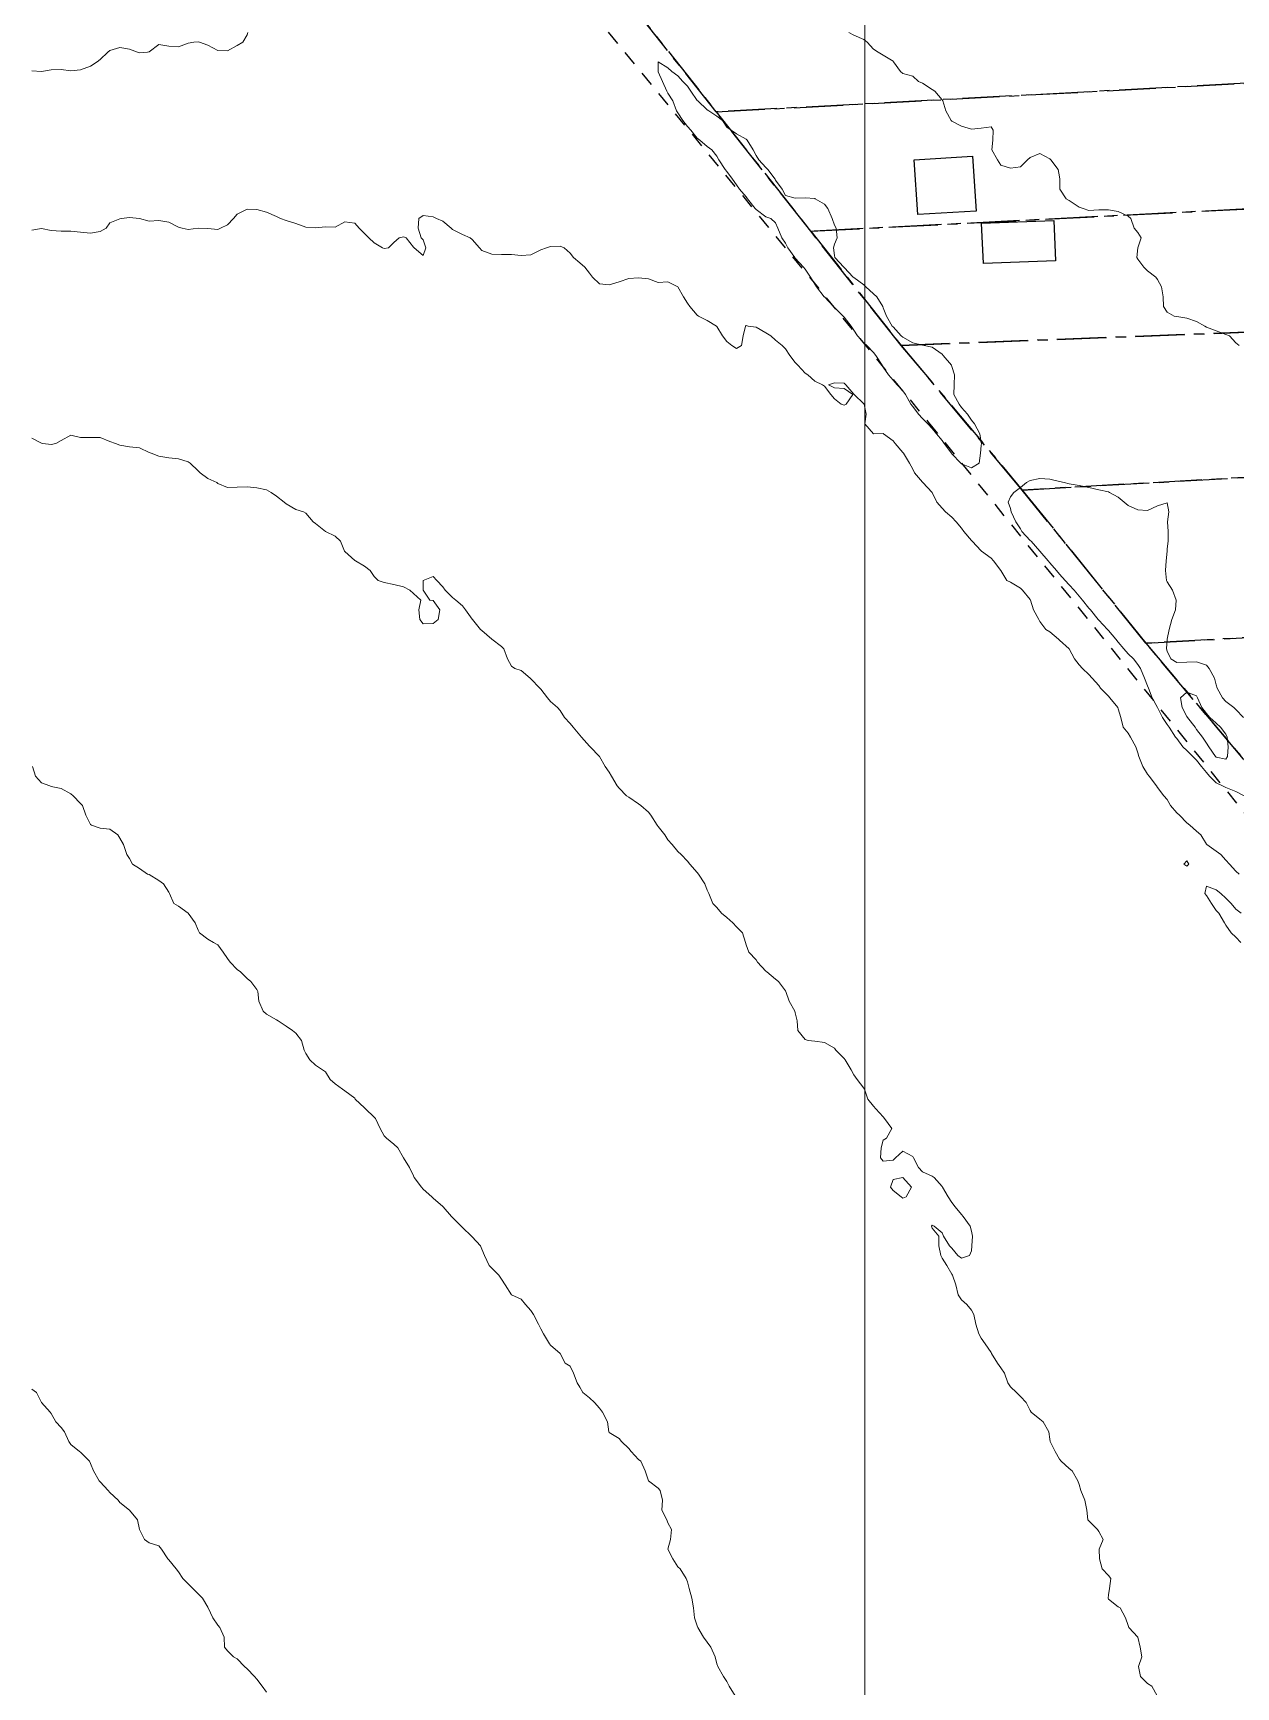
# Model space of a CAD drawing. Header units: centimetres. Extents: x 0 to 642158, y -847 to 649707.
# Drawn here: x 616524.3 to 616585.8, y 620797.7 to 620882.2 of the extents above; entities that cross this region are included whole.
import ezdxf

# ---------------------------------------------------------------- set-up
doc = ezdxf.new("R2010")
doc.units = ezdxf.units.CM
doc.header["$MEASUREMENT"] = 0
doc.linetypes.add('CENTERX2', pattern=[4, 2.5, -0.5, 0.5, -0.5])
doc.linetypes.add('JIS_02_0.7', pattern=[1.35, 0.75, -0.6])
for name, color, linetype, lineweight in [('MEV_grille', 254, 'Continuous', 9), ('WAL_parcellaire agricole', 7, 'JIS_02_0.7', 25), ('WAL_topographie 0.5', 253, 'Continuous', 20)]:
    doc.layers.add(name, color=color, linetype=linetype, lineweight=lineweight)
doc.layers.add('SPW_batiments', color=7, linetype='Continuous')
doc.layers.add('SPW_parcellaire cadastral', color=7, linetype='CENTERX2', lineweight=25, true_color=0xff0542)

# ---------------------------------------------------------------- blocks, each defined once
blk = doc.blocks.new('*U112')
at = {"layer": 'MEV_grille', "transparency": 33554687}
blk.add_lwpolyline([(0, 1825.476), (0, -1825.476)], dxfattribs=at)
blk = doc.blocks.new('*U113')
at = {"layer": 'MEV_grille', "color": 0, "linetype": 'ByBlock', "lineweight": -2, "transparency": 16777216}
blk.add_blockref('*U112', (1200, 0), dxfattribs=at)

msp = doc.modelspace()

# ---------------------------------------------------------------- linework, layer by layer
at = {"layer": 'SPW_batiments'}
for points in [[(616572.494, 620873.126), (616569.51, 620872.943), (616569.327, 620875.743), (616572.31, 620875.926), (616572.494, 620873.126)], [(616576.544, 620870.577), (616572.86, 620870.443), (616572.761, 620872.51), (616576.46, 620872.644), (616576.544, 620870.577)]]:
    msp.add_lwpolyline(points, dxfattribs=at)
at = {"layer": 'SPW_parcellaire cadastral'}
for points in [[(616519.586, 620926.023), (616526.18, 620918.693), (616531.14, 620912.204), (616536.8, 620905.074), (616542.757, 620897.856), (616548.14, 620891.592), (616554.29, 620884.411), (616559.209, 620878.191), (616564.044, 620872.091), (616568.661, 620866.259), (616574.847, 620858.87), (616581.163, 620851.043), (616586.147, 620845.111), (616591.413, 620838.84), (616597.939, 620831.165), (616603.753, 620824.058), (616608.28, 620818.35), (616613.251, 620812.065), (616619.002, 620804.831), (616628.934, 620794.239)], [(616606.102, 620887.645), (616606.138, 620887.313), (616606.593, 620880.759), (616598.261, 620880.304), (616559.209, 620878.191), (616554.29, 620884.411), (616579.995, 620885.899), (616606.102, 620887.645)], [(616559.209, 620878.191), (616598.261, 620880.304), (616606.593, 620880.759), (616607.034, 620874.417), (616598.679, 620873.863), (616564.044, 620872.091), (616559.209, 620878.191)], [(616607.479, 620867.999), (616599.098, 620867.422), (616568.661, 620866.259), (616564.044, 620872.091), (616598.679, 620873.863), (616607.034, 620874.417), (616607.479, 620867.999)], [(616607.479, 620867.999), (616607.89, 620862.074), (616607.983, 620860.734), (616574.847, 620858.87), (616568.661, 620866.259), (616599.098, 620867.422), (616607.479, 620867.999)], [(616581.163, 620851.043), (616574.847, 620858.87), (616607.983, 620860.734), (616628.207, 620861.871), (616628.324, 620859.968), (616628.723, 620853.501), (616620.534, 620853.231), (616581.163, 620851.043)], [(616581.163, 620851.043), (616620.534, 620853.231), (616628.723, 620853.501), (616629.101, 620847.367), (616620.922, 620846.882), (616586.147, 620845.111), (616581.163, 620851.043)]]:
    msp.add_lwpolyline(points, dxfattribs=at)
at = {"layer": 'WAL_parcellaire agricole'}
msp.add_lwpolyline([(616522.872, 620919.836), (616570.045, 620862.342), (616614.184, 620807.747), (616630.186, 620791.249), (616643.887, 620779.851), (616659.086, 620770.25), (616672.756, 620763.502), (616687.347, 620758.574), (616702.897, 620754.946), (616721.847, 620753.578), (616739.047, 620754.39), (616761.889, 620757.698), (616804.495, 620698.671), (616831, 620661.774), (616849.652, 620636.377), (616803.656, 620609.121), (616749.161, 620575.115), (616713.413, 620554.761), (616697.581, 620546.526), (616688.913, 620558.859), (616551.728, 620726.674), (616446.381, 620851.161), (616490.176, 620891.332), (616522.872, 620919.836)], dxfattribs=at)
at = {"layer": 'WAL_topographie 0.5'}
for points in [[(616524.25, 620880.298), (616524.75, 620880.25), (616525.25, 620880.34), (616525.75, 620880.357), (616526.25, 620880.297), (616526.75, 620880.338), (616527.25, 620880.525), (616527.596, 620880.75), (616527.75, 620880.875), (616528.137, 620881.25), (616528.25, 620881.324), (616528.75, 620881.479), (616529.25, 620881.392), (616529.661, 620881.25), (616529.75, 620881.216), (616530.167, 620881.25), (616530.25, 620881.267), (616530.75, 620881.635), (616531.25, 620881.547), (616531.75, 620881.524), (616532.25, 620881.7), (616532.536, 620881.75), (616532.75, 620881.771), (616532.825, 620881.75), (616533.25, 620881.608), (616533.75, 620881.328), (616534.25, 620881.32), (616534.75, 620881.581), (616535.042, 620881.75), (616535.25, 620882.125), (616535.29, 620882.25)], [(616565.985, 620882.25), (616566.25, 620882.109), (616566.75, 620881.895), (616566.922, 620881.75), (616567.25, 620881.4), (616567.487, 620881.25), (616567.75, 620881.089), (616568.25, 620880.781), (616568.278, 620880.75), (616568.633, 620880.25), (616568.75, 620880.159), (616569.25, 620880.025), (616569.555, 620879.75), (616569.75, 620879.667), (616570.25, 620879.337), (616570.375, 620879.25), (616570.75, 620878.806), (616570.788, 620878.75), (616570.94, 620878.25), (616571.217, 620877.75), (616571.25, 620877.717), (616571.75, 620877.462), (616572.25, 620877.303), (616572.75, 620877.361), (616573.25, 620877.425), (616573.356, 620877.25), (616573.336, 620876.75), (616573.287, 620876.25), (616573.589, 620875.75), (616573.75, 620875.472), (616574.25, 620875.322), (616574.75, 620875.382), (616575.118, 620875.75), (616575.25, 620875.864), (616575.75, 620876.065), (616576.25, 620875.792), (616576.3, 620875.75), (616576.687, 620875.25), (616576.75, 620874.875), (616576.767, 620874.75), (616576.765, 620874.25), (616577.093, 620873.75), (616577.25, 620873.668), (616577.75, 620873.329), (616577.961, 620873.25), (616578.25, 620873.146), (616578.75, 620873.193), (616579.25, 620873.193), (616579.75, 620873.105), (616580.25, 620872.868), (616580.395, 620872.75), (616580.571, 620872.25), (616580.75, 620872.023), (616580.927, 620871.75), (616580.75, 620871.25), (616580.75, 620871.25), (616580.696, 620870.75), (616580.75, 620870.667), (616581.05, 620870.25), (616581.25, 620870.078), (616581.663, 620869.75), (616581.75, 620869.632), (616581.953, 620869.25), (616582.04, 620868.75), (616582.058, 620868.25), (616582.25, 620867.956), (616582.6, 620867.75), (616582.75, 620867.731), (616583.25, 620867.659), (616583.75, 620867.476), (616584.172, 620867.25), (616584.25, 620867.199), (616584.75, 620867), (616585.25, 620866.813), (616585.433, 620866.75), (616585.75, 620866.385), (616585.934, 620866.25)], [(616572.65, 620860.25), (616572.25, 620859.997), (616571.75, 620860.207), (616571.709, 620860.25), (616571.25, 620860.726), (616571.233, 620860.75), (616570.866, 620861.25), (616570.75, 620861.404), (616570.47, 620861.75), (616570.25, 620862.008), (616570.028, 620862.25), (616569.75, 620862.529), (616569.553, 620862.75), (616569.25, 620863.141), (616569.162, 620863.25), (616568.882, 620863.75), (616568.75, 620863.945), (616568.451, 620864.25), (616568.25, 620864.48), (616568.018, 620864.75), (616567.75, 620865.156), (616567.691, 620865.25), (616567.368, 620865.75), (616567.25, 620865.895), (616566.902, 620866.25), (616566.75, 620866.393), (616566.435, 620866.75), (616566.25, 620867.041), (616566.107, 620867.25), (616565.75, 620867.696), (616565.699, 620867.75), (616565.25, 620868.203), (616565.206, 620868.25), (616564.75, 620868.737), (616564.737, 620868.75), (616564.339, 620869.25), (616564.25, 620869.39), (616564.033, 620869.75), (616563.75, 620870.157), (616563.669, 620870.25), (616563.25, 620870.724), (616563.23, 620870.75), (616562.881, 620871.25), (616562.75, 620871.481), (616562.572, 620871.75), (616562.37, 620872.25), (616562.25, 620872.525), (616561.997, 620872.75), (616561.75, 620872.836), (616561.25, 620873.206), (616561.209, 620873.25), (616560.819, 620873.75), (616560.75, 620873.845), (616560.411, 620874.25), (616560.25, 620874.459), (616560.042, 620874.75), (616559.75, 620875.145), (616559.675, 620875.25), (616559.353, 620875.75), (616559.25, 620875.922), (616558.995, 620876.25), (616558.75, 620876.425), (616558.382, 620876.75), (616558.25, 620876.855), (616557.916, 620877.25), (616557.75, 620877.45), (616557.516, 620877.75), (616557.25, 620878.138), (616557.178, 620878.25), (616556.998, 620878.75), (616556.75, 620879.146), (616556.686, 620879.25), (616556.467, 620879.75), (616556.25, 620880.237), (616556.244, 620880.25), (616556.25, 620880.75), (616556.25, 620880.75), (616556.25, 620880.75), (616556.75, 620880.435), (616556.952, 620880.25), (616557.25, 620880.04), (616557.518, 620879.75), (616557.75, 620879.503), (616557.915, 620879.25), (616558.25, 620878.782), (616558.272, 620878.75), (616558.75, 620878.303), (616558.83, 620878.25), (616559.25, 620877.971), (616559.538, 620877.75), (616559.75, 620877.408), (616559.972, 620877.25), (616560.25, 620877.078), (616560.75, 620876.791), (616560.793, 620876.75), (616561.101, 620876.25), (616561.25, 620875.97), (616561.397, 620875.75), (616561.75, 620875.348), (616561.846, 620875.25), (616562.226, 620874.75), (616562.25, 620874.711), (616562.589, 620874.25), (616562.75, 620873.912), (616563.25, 620873.782), (616563.75, 620873.809), (616564.25, 620873.76), (616564.273, 620873.75), (616564.75, 620873.475), (616564.922, 620873.25), (616565.138, 620872.75), (616565.25, 620872.404), (616565.338, 620872.25), (616565.395, 620871.75), (616565.25, 620871.429), (616565.2, 620871.25), (616565.25, 620870.855), (616565.274, 620870.75), (616565.739, 620870.25), (616565.75, 620870.239), (616566.211, 620869.75), (616566.25, 620869.724), (616566.75, 620869.35), (616566.865, 620869.25), (616567.25, 620868.888), (616567.415, 620868.75), (616567.726, 620868.25), (616567.75, 620868.181), (616567.914, 620867.75), (616568.208, 620867.25), (616568.25, 620867.202), (616568.667, 620866.75), (616568.75, 620866.68), (616569.25, 620866.39), (616569.75, 620866.265), (616569.836, 620866.25), (616570.25, 620866.172), (616570.75, 620865.807), (616570.812, 620865.75), (616571.226, 620865.25), (616571.25, 620865.177), (616571.393, 620864.75), (616571.363, 620864.25), (616571.354, 620863.75), (616571.619, 620863.25), (616571.75, 620863.083), (616572.047, 620862.75), (616572.25, 620862.447), (616572.41, 620862.25), (616572.683, 620861.75), (616572.75, 620861.296), (616572.767, 620861.25), (616572.75, 620861.15), (616572.715, 620860.75), (616572.65, 620860.25)], [(616524.25, 620872.15), (616524.75, 620872.229), (616525.25, 620872.138), (616525.75, 620872.096), (616526.25, 620872.094), (616526.75, 620872.05), (616527.25, 620872), (616527.75, 620872.083), (616528.05, 620872.25), (616528.25, 620872.516), (616528.75, 620872.731), (616528.833, 620872.75), (616529.25, 620872.804), (616529.75, 620872.75), (616529.75, 620872.75), (616530.25, 620872.607), (616530.75, 620872.634), (616531.25, 620872.561), (616531.75, 620872.294), (616531.932, 620872.25), (616532.25, 620872.19), (616532.75, 620872.25), (616532.75, 620872.25), (616532.75, 620872.25), (616533.25, 620872.227), (616533.75, 620872.191), (616533.893, 620872.25), (616534.25, 620872.423), (616534.567, 620872.75), (616534.75, 620872.97), (616535.25, 620873.221), (616535.75, 620873.198), (616536.25, 620873.071), (616536.75, 620872.843), (616536.954, 620872.75), (616537.25, 620872.636), (616537.75, 620872.495), (616538.25, 620872.306), (616538.75, 620872.268), (616539.25, 620872.315), (616539.75, 620872.294), (616540.25, 620872.577), (616540.75, 620872.506), (616540.97, 620872.25), (616541.25, 620871.975), (616541.467, 620871.75), (616541.75, 620871.496), (616542.176, 620871.25), (616542.25, 620871.215), (616542.478, 620871.25), (616542.75, 620871.522), (616543.028, 620871.75), (616543.25, 620871.804), (616543.375, 620871.75), (616543.75, 620871.288), (616543.788, 620871.25), (616544.25, 620870.85), (616544.378, 620871.25), (616544.25, 620871.65), (616544.15, 620871.75), (616543.994, 620872.25), (616544.032, 620872.75), (616544.25, 620872.906), (616544.75, 620872.827), (616544.924, 620872.75), (616545.25, 620872.606), (616545.67, 620872.25), (616545.75, 620872.19), (616546.25, 620871.925), (616546.65, 620871.75), (616546.75, 620871.669), (616547.121, 620871.25), (616547.25, 620871.109), (616547.75, 620870.922), (616548.25, 620870.911), (616548.75, 620870.911), (616549.25, 620870.854), (616549.75, 620870.893), (616550.25, 620871.143), (616550.55, 620871.25), (616550.75, 620871.307), (616551.25, 620871.328), (616551.456, 620871.25), (616551.75, 620870.972), (616551.924, 620870.75), (616552.25, 620870.482), (616552.5, 620870.25), (616552.75, 620869.954), (616552.895, 620869.75), (616553.25, 620869.406), (616553.75, 620869.354), (616554.25, 620869.513), (616554.75, 620869.679), (616555.25, 620869.712), (616555.75, 620869.659), (616556.25, 620869.481), (616556.75, 620869.5), (616557.25, 620869.25), (616557.25, 620869.25), (616557.55, 620868.75), (616557.75, 620868.417), (616557.875, 620868.25), (616558.25, 620867.809), (616558.317, 620867.75), (616558.75, 620867.533), (616559.222, 620867.25), (616559.25, 620867.226), (616559.536, 620866.75), (616559.75, 620866.462), (616560.012, 620866.25), (616560.25, 620866.098), (616560.513, 620866.25), (616560.589, 620866.75), (616560.712, 620867.25), (616560.75, 620867.276), (616560.85, 620867.25), (616561.25, 620867.189), (616561.75, 620866.909), (616562.009, 620866.75), (616562.25, 620866.533), (616562.59, 620866.25), (616562.75, 620866.09), (616562.98, 620865.75), (616563.25, 620865.393), (616563.379, 620865.25), (616563.75, 620864.839), (616563.889, 620864.75), (616564.25, 620864.425), (616564.639, 620864.25), (616564.75, 620864.183), (616565.075, 620863.75), (616565.25, 620863.531), (616565.596, 620863.25), (616565.75, 620863.199), (616565.855, 620863.25), (616566.194, 620863.75), (616565.75, 620864.058), (616565.25, 620864.1), (616564.95, 620864.25), (616565.25, 620864.344), (616565.75, 620864.336), (616565.836, 620864.25), (616566.25, 620863.77), (616566.264, 620863.75), (616566.75, 620863.276), (616566.764, 620863.25), (616566.875, 620862.75), (616566.806, 620862.25), (616567.25, 620861.75), (616567.75, 620861.766), (616567.766, 620861.75), (616568.25, 620861.384), (616568.356, 620861.25), (616568.75, 620860.784), (616568.773, 620860.75), (616569.079, 620860.25), (616569.25, 620859.932), (616569.341, 620859.75), (616569.75, 620859.264), (616569.762, 620859.25), (616570.25, 620858.75), (616570.25, 620858.75), (616570.489, 620858.25), (616570.75, 620857.95), (616570.924, 620857.75), (616571.25, 620857.491), (616571.469, 620857.25), (616571.75, 620856.917), (616571.865, 620856.75), (616572.25, 620856.295), (616572.292, 620856.25), (616572.75, 620855.765), (616572.767, 620855.75), (616573.25, 620855.387), (616573.37, 620855.25), (616573.75, 620854.764), (616573.758, 620854.75), (616574.062, 620854.25), (616574.25, 620854.156), (616574.75, 620853.856), (616574.863, 620853.75), (616575.25, 620853.275), (616575.264, 620853.25), (616575.414, 620852.75), (616575.692, 620852.25), (616575.75, 620852.156), (616576.059, 620851.75), (616576.25, 620851.621), (616576.692, 620851.25), (616576.75, 620851.207), (616577.25, 620850.75), (616577.25, 620850.75), (616577.515, 620850.25), (616577.75, 620849.942), (616577.917, 620849.75), (616578.25, 620849.444), (616578.411, 620849.25), (616578.75, 620848.88), (616578.84, 620848.75), (616579.25, 620848.329), (616579.313, 620848.25), (616579.724, 620847.75), (616579.75, 620847.687), (616579.875, 620847.25), (616580, 620846.75), (616580.25, 620846.447), (616580.369, 620846.25), (616580.655, 620845.75), (616580.75, 620845.442), (616580.803, 620845.25), (616581, 620844.75), (616581.25, 620844.346), (616581.326, 620844.25), (616581.7, 620843.75), (616581.75, 620843.667), (616582.073, 620843.25), (616582.25, 620843.06), (616582.42, 620842.75), (616582.75, 620842.378), (616582.87, 620842.25), (616583.25, 620841.87), (616583.404, 620841.75), (616583.75, 620841.443), (616583.974, 620841.25), (616584.25, 620840.773), (616584.268, 620840.75), (616584.75, 620840.421), (616584.991, 620840.25), (616585.25, 620839.962), (616585.44, 620839.75), (616585.75, 620839.39), (616585.934, 620839.25)], [(616524.25, 620861.513), (616524.75, 620861.262), (616524.812, 620861.25), (616525.25, 620861.19), (616525.484, 620861.25), (616525.75, 620861.404), (616526.25, 620861.67), (616526.75, 620861.559), (616527.25, 620861.561), (616527.75, 620861.55), (616528.25, 620861.352), (616528.528, 620861.25), (616528.75, 620861.157), (616529.25, 620861.078), (616529.75, 620861.018), (616530.25, 620860.795), (616530.35, 620860.75), (616530.75, 620860.596), (616531.25, 620860.507), (616531.75, 620860.471), (616532.25, 620860.318), (616532.344, 620860.25), (616532.75, 620859.844), (616532.85, 620859.75), (616533.25, 620859.464), (616533.7, 620859.25), (616533.75, 620859.208), (616534.25, 620859), (616534.75, 620859.017), (616535.25, 620859.031), (616535.75, 620858.977), (616536.25, 620858.875), (616536.488, 620858.75), (616536.75, 620858.56), (616537.141, 620858.25), (616537.25, 620858.161), (616537.75, 620857.875), (616538.139, 620857.75), (616538.25, 620857.683), (616538.632, 620857.25), (616538.75, 620857.167), (616539.25, 620856.75), (616539.25, 620856.75), (616539.75, 620856.512), (616540.025, 620856.25), (616540.234, 620855.75), (616540.25, 620855.728), (616540.75, 620855.273), (616540.788, 620855.25), (616541.25, 620854.977), (616541.544, 620854.75), (616541.75, 620854.459), (616541.942, 620854.25), (616542.25, 620854.139), (616542.75, 620854.036), (616543.25, 620853.917), (616543.562, 620853.75), (616543.75, 620853.583), (616544.125, 620853.25), (616544.023, 620852.75), (616544.083, 620852.25), (616544.25, 620852.028), (616544.75, 620852.054), (616545.015, 620852.25), (616545.091, 620852.75), (616544.75, 620853.219), (616544.583, 620853.25), (616544.25, 620853.75), (616544.25, 620853.75), (616544.25, 620854.25), (616544.25, 620854.25), (616544.75, 620854.45), (616544.942, 620854.25), (616545.25, 620853.93), (616545.372, 620853.75), (616545.75, 620853.382), (616545.922, 620853.25), (616546.25, 620852.953), (616546.409, 620852.75), (616546.75, 620852.267), (616546.763, 620852.25), (616547.178, 620851.75), (616547.25, 620851.687), (616547.75, 620851.25), (616547.75, 620851.25), (616548.25, 620850.871), (616548.361, 620850.75), (616548.553, 620850.25), (616548.75, 620849.868), (616548.932, 620849.75), (616549.25, 620849.641), (616549.713, 620849.25), (616549.75, 620849.218), (616550.203, 620848.75), (616550.25, 620848.69), (616550.594, 620848.25), (616550.75, 620848.065), (616551.104, 620847.75), (616551.25, 620847.598), (616551.461, 620847.25), (616551.75, 620846.936), (616551.912, 620846.75), (616552.25, 620846.353), (616552.329, 620846.25), (616552.75, 620845.776), (616552.782, 620845.75), (616553.25, 620845.25), (616553.25, 620845.25), (616553.547, 620844.75), (616553.75, 620844.454), (616553.868, 620844.25), (616554.155, 620843.75), (616554.25, 620843.637), (616554.637, 620843.25), (616554.75, 620843.175), (616555.25, 620842.838), (616555.367, 620842.75), (616555.75, 620842.412), (616555.875, 620842.25), (616556.2, 620841.75), (616556.25, 620841.686), (616556.59, 620841.25), (616556.75, 620840.992), (616556.971, 620840.75), (616557.25, 620840.398), (616557.417, 620840.25), (616557.75, 620839.902), (616557.859, 620839.75), (616558.25, 620839.319), (616558.307, 620839.25), (616558.636, 620838.75), (616558.75, 620838.417), (616558.83, 620838.25), (616559.036, 620837.75), (616559.25, 620837.546), (616559.482, 620837.25), (616559.75, 620837.023), (616560.06, 620836.75), (616560.25, 620836.546), (616560.558, 620836.25), (616560.715, 620835.75), (616560.75, 620835.639), (616560.88, 620835.25), (616561.25, 620834.865), (616561.325, 620834.75), (616561.75, 620834.291), (616561.793, 620834.25), (616562.25, 620833.869), (616562.389, 620833.75), (616562.75, 620833.286), (616562.777, 620833.25), (616562.94, 620832.75), (616563.224, 620832.25), (616563.25, 620832.15), (616563.345, 620831.75), (616563.375, 620831.25), (616563.75, 620830.788), (616563.917, 620830.75), (616564.25, 620830.71), (616564.75, 620830.639), (616565.25, 620830.346), (616565.328, 620830.25), (616565.75, 620829.815), (616565.799, 620829.75), (616566.109, 620829.25), (616566.25, 620828.985), (616566.41, 620828.75), (616566.75, 620828.303), (616566.792, 620828.25), (616566.956, 620827.75), (616567.25, 620827.393), (616567.361, 620827.25), (616567.75, 620826.838), (616567.808, 620826.75), (616568.188, 620826.25), (616567.917, 620825.75), (616567.75, 620825.65), (616567.632, 620825.25), (616567.6, 620824.75), (616567.75, 620824.583), (616568.25, 620824.635), (616568.365, 620824.75), (616568.75, 620825.083), (616569.25, 620824.815), (616569.29, 620824.75), (616569.54, 620824.25), (616569.75, 620824.04), (616570.25, 620823.816), (616570.339, 620823.75), (616570.75, 620823.29), (616570.774, 620823.25), (616571.061, 620822.75), (616571.25, 620822.47), (616571.412, 620822.25), (616571.75, 620821.854), (616571.836, 620821.75), (616572.187, 620821.25), (616572.25, 620821), (616572.306, 620820.75), (616572.276, 620820.25), (616572.25, 620820), (616572.15, 620819.75), (616571.75, 620819.617), (616571.55, 620819.75), (616571.25, 620820.125), (616571.125, 620820.25), (616570.821, 620820.75), (616570.75, 620820.917), (616570.35, 620821.25), (616570.25, 620821.306), (616570.204, 620821.25), (616570.25, 620821.15), (616570.583, 620820.75), (616570.583, 620820.25), (616570.687, 620819.75), (616570.75, 620819.625), (616571, 620819.25), (616571.25, 620818.8), (616571.279, 620818.75), (616571.458, 620818.25), (616571.57, 620817.75), (616571.75, 620817.5), (616572.015, 620817.25), (616572.25, 620816.964), (616572.37, 620816.75), (616572.474, 620816.25), (616572.625, 620815.75), (616572.75, 620815.536), (616572.95, 620815.25), (616573.25, 620814.8), (616573.283, 620814.75), (616573.583, 620814.25), (616573.75, 620814.021), (616573.941, 620813.75), (616574.112, 620813.25), (616574.25, 620813.053), (616574.544, 620812.75), (616574.75, 620812.55), (616575.042, 620812.25), (616575.25, 620811.833), (616575.302, 620811.75), (616575.75, 620811.389), (616575.922, 620811.25), (616576.207, 620810.75), (616576.25, 620810.375), (616576.266, 620810.25), (616576.523, 620809.75), (616576.75, 620809.355), (616576.827, 620809.25), (616577.25, 620808.871), (616577.39, 620808.75), (616577.685, 620808.25), (616577.75, 620808.05), (616577.844, 620807.75), (616578.05, 620807.25), (616578.15, 620806.75), (616578.188, 620806.25), (616578.25, 620806.194), (616578.694, 620805.75), (616578.75, 620805.65), (616578.972, 620805.25), (616578.783, 620804.75), (616578.798, 620804.25), (616578.929, 620803.75), (616579.25, 620803.404), (616579.375, 620803.25), (616579.303, 620802.75), (616579.25, 620802.417), (616579.231, 620802.25), (616579.25, 620802.204), (616579.75, 620801.809), (616579.841, 620801.75), (616580.117, 620801.25), (616580.25, 620800.85), (616580.288, 620800.75), (616580.75, 620800.25), (616580.75, 620800.25), (616580.867, 620799.75), (616580.946, 620799.25), (616580.781, 620798.75), (616580.889, 620798.25), (616581.25, 620797.889), (616581.459, 620797.75), (616581.73, 620797.25)], [(616586.176, 620843.25), (616585.75, 620843.467), (616585.25, 620843.672), (616585.081, 620843.75), (616584.75, 620843.902), (616584.411, 620844.25), (616584.25, 620844.444), (616584.007, 620844.75), (616583.75, 620845.067), (616583.554, 620845.25), (616583.25, 620845.561), (616583.056, 620845.75), (616582.75, 620846.167), (616582.682, 620846.25), (616582.342, 620846.75), (616582.25, 620846.895), (616582.01, 620847.25), (616581.75, 620847.75), (616581.75, 620847.75), (616581.475, 620848.25), (616581.297, 620848.75), (616581.25, 620848.864), (616581.085, 620849.25), (616580.884, 620849.75), (616580.75, 620849.955), (616580.521, 620850.25), (616580.25, 620850.502), (616580.038, 620850.75), (616579.75, 620851.089), (616579.622, 620851.25), (616579.25, 620851.692), (616579.198, 620851.75), (616578.75, 620852.227), (616578.73, 620852.25), (616578.328, 620852.75), (616578.25, 620852.838), (616577.923, 620853.25), (616577.75, 620853.447), (616577.499, 620853.75), (616577.25, 620854.03), (616577.038, 620854.25), (616576.75, 620854.572), (616576.592, 620854.75), (616576.25, 620855.154), (616576.162, 620855.25), (616575.75, 620855.743), (616575.744, 620855.75), (616575.299, 620856.25), (616575.25, 620856.296), (616574.832, 620856.75), (616574.75, 620856.888), (616574.513, 620857.25), (616574.287, 620857.75), (616574.25, 620857.929), (616574.135, 620858.25), (616574.25, 620858.516), (616574.417, 620858.75), (616574.75, 620859.003), (616575.057, 620859.25), (616575.25, 620859.357), (616575.75, 620859.464), (616576.25, 620859.421), (616576.75, 620859.311), (616576.99, 620859.25), (616577.25, 620859.19), (616577.75, 620859.108), (616578.25, 620859.007), (616578.75, 620858.884), (616579.25, 620858.774), (616579.307, 620858.75), (616579.75, 620858.5), (616580.044, 620858.25), (616580.25, 620858.082), (616580.75, 620857.859), (616581.25, 620857.826), (616581.75, 620858.064), (616582.25, 620858.217), (616582.336, 620857.75), (616582.259, 620857.25), (616582.302, 620856.75), (616582.304, 620856.25), (616582.25, 620855.859), (616582.241, 620855.75), (616582.194, 620855.25), (616582.159, 620854.75), (616582.221, 620854.25), (616582.25, 620854.177), (616582.523, 620853.75), (616582.716, 620853.25), (616582.675, 620852.75), (616582.49, 620852.25), (616582.357, 620851.75), (616582.25, 620851.25), (616582.25, 620851.25), (616582.212, 620850.75), (616582.25, 620850.64), (616582.439, 620850.25), (616582.75, 620850.062), (616583.25, 620850.082), (616583.75, 620850.096), (616584.25, 620849.925), (616584.392, 620849.75), (616584.67, 620849.25), (616584.75, 620848.917), (616584.799, 620848.75), (616585.077, 620848.25), (616585.25, 620848.063), (616585.653, 620847.75), (616585.75, 620847.656), (616586.143, 620847.25)], [(616585.334, 620845.25), (616585.25, 620845.118), (616584.75, 620845.219), (616584.724, 620845.25), (616584.383, 620845.75), (616584.25, 620845.943), (616584.057, 620846.25), (616583.75, 620846.637), (616583.67, 620846.75), (616583.285, 620847.25), (616583.25, 620847.292), (616583.022, 620847.75), (616582.927, 620848.25), (616583.25, 620848.537), (616583.75, 620848.353), (616583.804, 620848.25), (616584.023, 620847.75), (616584.25, 620847.444), (616584.42, 620847.25), (616584.75, 620846.955), (616584.966, 620846.75), (616585.25, 620846.389), (616585.309, 620846.25), (616585.372, 620845.75), (616585.334, 620845.25)], [(616524.29, 620844.75), (616524.441, 620844.25), (616524.75, 620843.908), (616525.178, 620843.75), (616525.25, 620843.724), (616525.75, 620843.618), (616526.25, 620843.355), (616526.361, 620843.25), (616526.75, 620842.861), (616526.845, 620842.75), (616527.018, 620842.25), (616527.25, 620841.786), (616527.306, 620841.75), (616527.75, 620841.596), (616528.25, 620841.546), (616528.656, 620841.25), (616528.75, 620841.083), (616528.938, 620840.75), (616529.107, 620840.25), (616529.25, 620840.05), (616529.4, 620839.75), (616529.75, 620839.531), (616530.159, 620839.25), (616530.25, 620839.218), (616530.75, 620838.922), (616530.979, 620838.75), (616531.25, 620838.317), (616531.29, 620838.25), (616531.515, 620837.75), (616531.75, 620837.607), (616532.25, 620837.25), (616532.25, 620837.25), (616532.596, 620836.75), (616532.75, 620836.386), (616532.818, 620836.25), (616533.25, 620835.922), (616533.544, 620835.75), (616533.75, 620835.625), (616534.034, 620835.25), (616534.25, 620834.93), (616534.386, 620834.75), (616534.75, 620834.375), (616534.91, 620834.25), (616535.25, 620833.91), (616535.441, 620833.75), (616535.75, 620833.344), (616535.8, 620833.25), (616535.85, 620832.75), (616536.068, 620832.25), (616536.25, 620832.096), (616536.75, 620831.796), (616536.841, 620831.75), (616537.25, 620831.469), (616537.568, 620831.25), (616537.75, 620831.117), (616538.04, 620830.75), (616538.162, 620830.25), (616538.25, 620830.083), (616538.464, 620829.75), (616538.75, 620829.483), (616539.1, 620829.25), (616539.25, 620829.143), (616539.5, 620828.75), (616539.75, 620828.53), (616540.118, 620828.25), (616540.25, 620828.164), (616540.75, 620827.788), (616540.779, 620827.75), (616541.25, 620827.304), (616541.307, 620827.25), (616541.75, 620826.82), (616541.806, 620826.75), (616542.054, 620826.25), (616542.25, 620825.875), (616542.375, 620825.75), (616542.75, 620825.45), (616542.95, 620825.25), (616543.25, 620824.75), (616543.25, 620824.75), (616543.55, 620824.25), (616543.75, 620823.821), (616543.781, 620823.75), (616544.154, 620823.25), (616544.25, 620823.146), (616544.682, 620822.75), (616544.75, 620822.692), (616545.25, 620822.269), (616545.265, 620822.25), (616545.694, 620821.75), (616545.75, 620821.693), (616546.193, 620821.25), (616546.25, 620821.189), (616546.718, 620820.75), (616546.75, 620820.719), (616547.167, 620820.25), (616547.25, 620820.074), (616547.381, 620819.75), (616547.621, 620819.25), (616547.75, 620819.117), (616548.117, 620818.75), (616548.25, 620818.54), (616548.433, 620818.25), (616548.75, 620817.75), (616548.75, 620817.75), (616549.25, 620817.523), (616549.472, 620817.25), (616549.75, 620816.95), (616549.878, 620816.75), (616550.137, 620816.25), (616550.25, 620816.017), (616550.388, 620815.75), (616550.702, 620815.25), (616550.75, 620815.167), (616551.25, 620814.75), (616551.25, 620814.75), (616551.5, 620814.25), (616551.75, 620814.096), (616551.93, 620813.75), (616552.118, 620813.25), (616552.25, 620813.023), (616552.4, 620812.75), (616552.75, 620812.481), (616552.99, 620812.25), (616553.25, 620811.955), (616553.411, 620811.75), (616553.663, 620811.25), (616553.722, 620810.75), (616553.75, 620810.714), (616554.25, 620810.4), (616554.37, 620810.25), (616554.75, 620809.898), (616554.879, 620809.75), (616555.25, 620809.339), (616555.359, 620809.25), (616555.594, 620808.75), (616555.75, 620808.25), (616555.75, 620808.25), (616556.25, 620807.875), (616556.354, 620807.75), (616556.469, 620807.25), (616556.438, 620806.75), (616556.685, 620806.25), (616556.75, 620806.1), (616556.934, 620805.75), (616556.875, 620805.25), (616556.75, 620804.75), (616557, 620804.25), (616557.25, 620803.841), (616557.375, 620803.75), (616557.679, 620803.25), (616557.75, 620803.083), (616557.841, 620802.75), (616557.972, 620802.25), (616558.05, 620801.75), (616558.109, 620801.25), (616558.25, 620800.841), (616558.283, 620800.75), (616558.571, 620800.25), (616558.75, 620800), (616558.942, 620799.75), (616559.165, 620799.25), (616559.25, 620798.9), (616559.298, 620798.75), (616559.595, 620798.25), (616559.75, 620797.985), (616559.875, 620797.75), (616560.181, 620797.25)], [(616583.25, 620839.644), (616583.359, 620839.75), (616583.25, 620839.925), (616583.104, 620839.75), (616583.25, 620839.644)], [(616586.033, 620837.25), (616585.75, 620837.46), (616585.519, 620837.75), (616585.25, 620838.012), (616584.986, 620838.25), (616584.75, 620838.439), (616584.25, 620838.625), (616584.171, 620838.25), (616584.25, 620838.145), (616584.52, 620837.75), (616584.75, 620837.387), (616584.881, 620837.25), (616585.175, 620836.75), (616585.25, 620836.632), (616585.519, 620836.25), (616585.75, 620836.031), (616586.017, 620835.75)], [(616568.75, 620822.69), (616568.917, 620822.75), (616569.191, 620823.25), (616568.75, 620823.75), (616568.25, 620823.639), (616568.125, 620823.25), (616568.25, 620823.083), (616568.662, 620822.75), (616568.75, 620822.69)], [(616524.25, 620812.925), (616524.5, 620812.75), (616524.75, 620812.25), (616524.75, 620812.25), (616525.2, 620811.75), (616525.25, 620811.679), (616525.481, 620811.25), (616525.75, 620810.97), (616525.927, 620810.75), (616526.15, 620810.25), (616526.25, 620810.098), (616526.694, 620809.75), (616526.75, 620809.71), (616527.21, 620809.25), (616527.25, 620809.125), (616527.408, 620808.75), (616527.696, 620808.25), (616527.75, 620808.187), (616528.154, 620807.75), (616528.25, 620807.654), (616528.67, 620807.25), (616528.75, 620807.139), (616529.25, 620806.75), (616529.25, 620806.75), (616529.654, 620806.25), (616529.75, 620805.75), (616529.75, 620805.75), (616530.013, 620805.25), (616530.25, 620805.083), (616530.75, 620804.917), (616530.883, 620804.75), (616531.212, 620804.25), (616531.25, 620804.202), (616531.63, 620803.75), (616531.75, 620803.592), (616531.974, 620803.25), (616532.25, 620802.974), (616532.482, 620802.75), (616532.75, 620802.462), (616532.979, 620802.25), (616533.25, 620801.786), (616533.273, 620801.75), (616533.5, 620801.25), (616533.75, 620800.875), (616533.864, 620800.75), (616534.076, 620800.25), (616534.103, 620799.75), (616534.25, 620799.558), (616534.558, 620799.25), (616534.75, 620799.141), (616535.125, 620798.75), (616535.25, 620798.639), (616535.639, 620798.25), (616535.75, 620798.107), (616536.028, 620797.75), (616536.25, 620797.45)]]:
    msp.add_lwpolyline(points, dxfattribs=at)

# ---------------------------------------------------------------- block references
at = {"layer": 'MEV_grille', "transparency": 33554687}
msp.add_blockref('*U113', (615366.814, 620593.644), dxfattribs=at)

doc.saveas('drawing.dxf')
